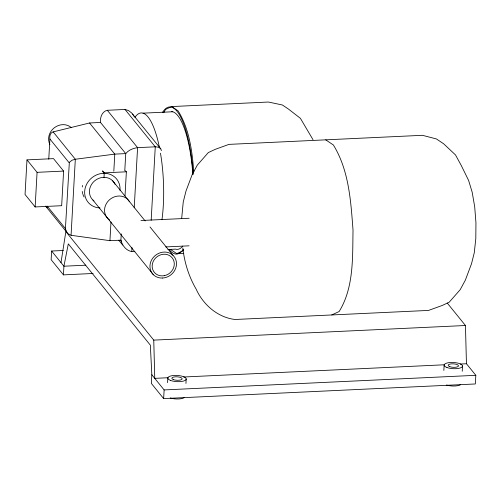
<?xml version="1.0" encoding="UTF-8"?>
<svg xmlns="http://www.w3.org/2000/svg" width="501" height="501" viewBox="0 0 501 501"><rect width="100%" height="100%" fill="white"/><g stroke="black" fill="none" stroke-linecap="round" stroke-linejoin="round"><path stroke-width="0.75" d="M181.681 218.461L183.234 202.078L185.99 191.05L192.196 174.561L197.319 165.117L208.316 152.58L215.305 149.311L228.988 144.376L422.443 135.308L436.421 138.946L443.692 143.825L455.515 154.947L461.333 165.624L468.623 180.473L472.174 192.215L474.697 206.788L475.95 222.77L475.806 238.595L474.278 252.717L471.516 263.745L465.316 280.234L460.194 289.678L449.19 302.216L442.201 305.485L428.524 310.42L235.069 319.488C217.76 317.49 203.155 304.733 196.173 289.171C188.808 276.533 184.462 262.518 182.809 248.008M26.985 159.875L25.05 194.494L35.139 206.951L61.667 205.704L63.602 171.085L53.513 158.629L26.985 159.875L37.074 172.331L35.139 206.951M48.766 159.155L49.893 138.996C49.374 136.322 50.206 132.709 53.156 131.888L89.554 122.977L100.519 122.463L125.738 153.607L124.78 170.76M63.339 250.481L51.622 251.026L51.14 259.681L63.439 274.874L93.123 273.477M161.366 150.594C161.197 147.663 157.677 146.831 155.272 146.818L137.587 147.651C133.166 148.24 128.563 150.006 125.738 153.607L114.779 154.12L75.319 159.249L72.119 160.195L69.345 162.311L65.412 228.6A5.498 4.954 -39 0 0 65.644 230.379L68.011 233.685L71.067 235.295L109.938 240.674L120.904 240.161C122.35 246.335 127.893 252.817 134.857 251.37M63.439 274.874L63.921 266.213L68.305 243.868L150.344 345.158L151.822 374.742L151.34 383.397L163.639 398.583L475.336 383.966L475.818 375.312L466.45 363.745L465.454 325.506L447.28 303.074M71.067 235.295L75.319 159.249L53.156 131.888M104.008 177.404L104.258 172.845L102.58 170.766M109.938 240.674L110.984 221.956M113.815 171.273L114.779 154.12L89.554 122.977M121.248 233.923L120.904 240.161L121.342 241.632M125.018 195.929L126.365 171.805L125.526 170.772M131.782 251.515L132.001 247.607M134.224 207.783L137.587 147.651L107.32 110.283C101.991 111.404 99.937 117.616 100.519 122.463M151.17 220.227L155.272 146.818L125.006 109.456L107.32 110.283M163.639 398.583L164.128 389.928L151.822 374.742M167.559 382.651L167.816 378.136M185.946 383.465L186.203 378.95M443.842 370.452L444.137 365.179M462.229 371.26L462.523 365.993M60.99 262.599L65.856 231.594L153.757 340.116L154.753 378.355L168.035 377.735M163.739 112.725L165.512 109.456L171.686 106.569L268.417 102.035L282.37 104.985L288.482 109.08L300.406 118.33L313 139.704M183.679 249.473L182.971 250.782L176.797 253.669L170.371 249.36M331.794 314.954L339.146 311.516C353.975 287.518 352.522 257.301 353.023 230.128C350.832 201.17 349.003 170.315 333.365 144.971L325.713 139.842M143.042 113.163L172.77 111.767M37.074 172.331L63.602 171.085M104.258 172.845L126.365 171.805M140.95 220.515L189.146 218.261M165.737 246.924L189.059 245.828M167.923 249.498L175.55 249.135A68.994 18.994 87.3 0 0 182.79 246.11M176.797 253.669L183.817 253.343M85.815 265.192L63.921 266.213L51.622 251.026M153.757 340.116L465.454 325.506M183.66 377.002L444.575 364.772M460.2 364.039L466.45 363.745M164.128 389.928L475.818 375.312M125.006 109.456L128.456 110.521L131.65 112.975L160.752 148.822M47.357 207.652L46.317 206.988L45.917 206.03M171.686 106.569L178.112 110.878C189.365 129.007 192.115 150.87 193.793 171.755M112.431 180.554L145.14 220.935M150.018 226.966L172.964 255.291M102.548 171.348L104.227 173.427M49.893 138.996L69.1 162.706M92.948 200.087L153.481 274.824M118.843 240.305L122.726 245.095M47.194 206.111L65.412 228.6L66.163 231.024M46.317 206.988L66.495 231.9M132.596 114.059L134.224 116.539M109.613 219.995A13.809 12.437 -39 0 1 109.312 199.93A13.809 12.437 -39 0 1 129.571 201.797M183.328 249.323A73.66 20.278 87.3 0 1 169.294 249.742M162.537 112.381A73.66 20.278 87.3 0 1 193.123 174.31M171.342 111.529A68.994 18.994 87.3 0 1 192.835 174.436M134.907 117.384A68.994 18.994 87.3 0 1 159.305 146.912M160.477 153.187A68.994 18.994 87.3 0 1 161.948 219.757M49.925 144.482A13.809 12.437 -39 0 1 54.277 127.793A13.809 12.437 -39 0 1 71.449 127.717M119.983 190.386A18.418 16.583 -39 0 0 106.97 173.509L102.386 173.371A18.418 16.583 -39 0 0 84.675 191.213A18.418 16.583 -39 0 0 99.993 207.934M115.017 184.28A13.809 12.437 -39 0 0 106.613 177.579L103.193 177.354A13.809 12.437 -39 0 0 90.343 186.785A13.809 12.437 -39 0 0 93.944 200.932M84.093 196.999A18.418 16.583 -39 0 1 82.915 194.332M82.703 193.636A18.418 16.583 -39 0 1 82.258 191.47M82.27 186.967A18.418 16.583 -39 0 1 82.54 185.451M184.074 397.763A9.206 3.106 3.2 0 1 170.24 397.976M460.4 384.806A9.206 3.106 3.2 0 1 446.566 385.025M162.719 278.03A13.809 12.437 -39 0 0 174.968 257.846A13.809 12.437 -39 0 0 151.978 259.299A13.809 12.437 -39 0 0 162.719 278.03M164.253 275.682A11.51 10.364 -39 0 0 172.256 257.921A11.51 10.364 -39 0 0 153.162 261.566A11.51 10.364 -39 0 0 164.253 275.682M170.609 380.459A9.206 3.106 3.2 0 0 185.927 379.739A9.206 3.106 3.2 0 0 174.486 375.431A9.206 3.106 3.2 0 0 170.609 380.459M173.409 379.62A5.185 1.747 3.2 0 0 182.026 379.213A5.185 1.747 3.2 0 0 175.588 376.79A5.185 1.747 3.2 0 0 173.409 379.62M446.936 367.502A9.206 3.106 3.2 0 0 462.248 366.782A9.206 3.106 3.2 0 0 450.806 362.473A9.206 3.106 3.2 0 0 446.936 367.502M449.729 366.663A5.185 1.747 3.2 0 0 458.352 366.262A5.185 1.747 3.2 0 0 451.915 363.832A5.185 1.747 3.2 0 0 449.729 366.663"/></g></svg>
